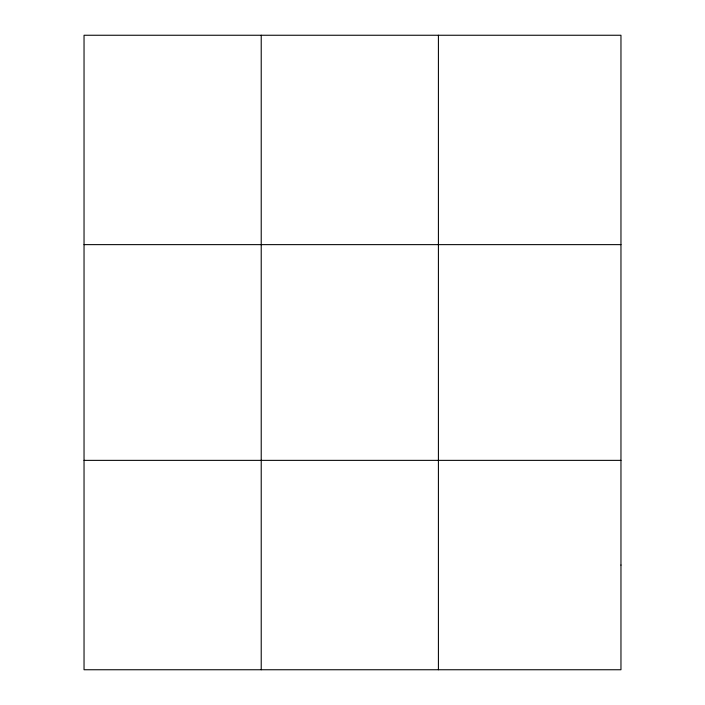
<?xml version="1.0" encoding="UTF-8"?>
<svg xmlns="http://www.w3.org/2000/svg" width="705" height="705" viewBox="0 0 705 705"><rect width="100%" height="100%" fill="white"/><g stroke="black" fill="none" stroke-linecap="round" stroke-linejoin="round"><path stroke-width="1.06" d="M261.22 35.25L261.22 669.75M438.413 35.25L438.413 669.75M84.036 244.635L620.964 244.635M84.036 460.365L620.964 460.365M620.964 565.058L620.964 669.75L84.036 669.75L84.036 35.25L620.964 35.25L620.964 565.058"/></g></svg>
